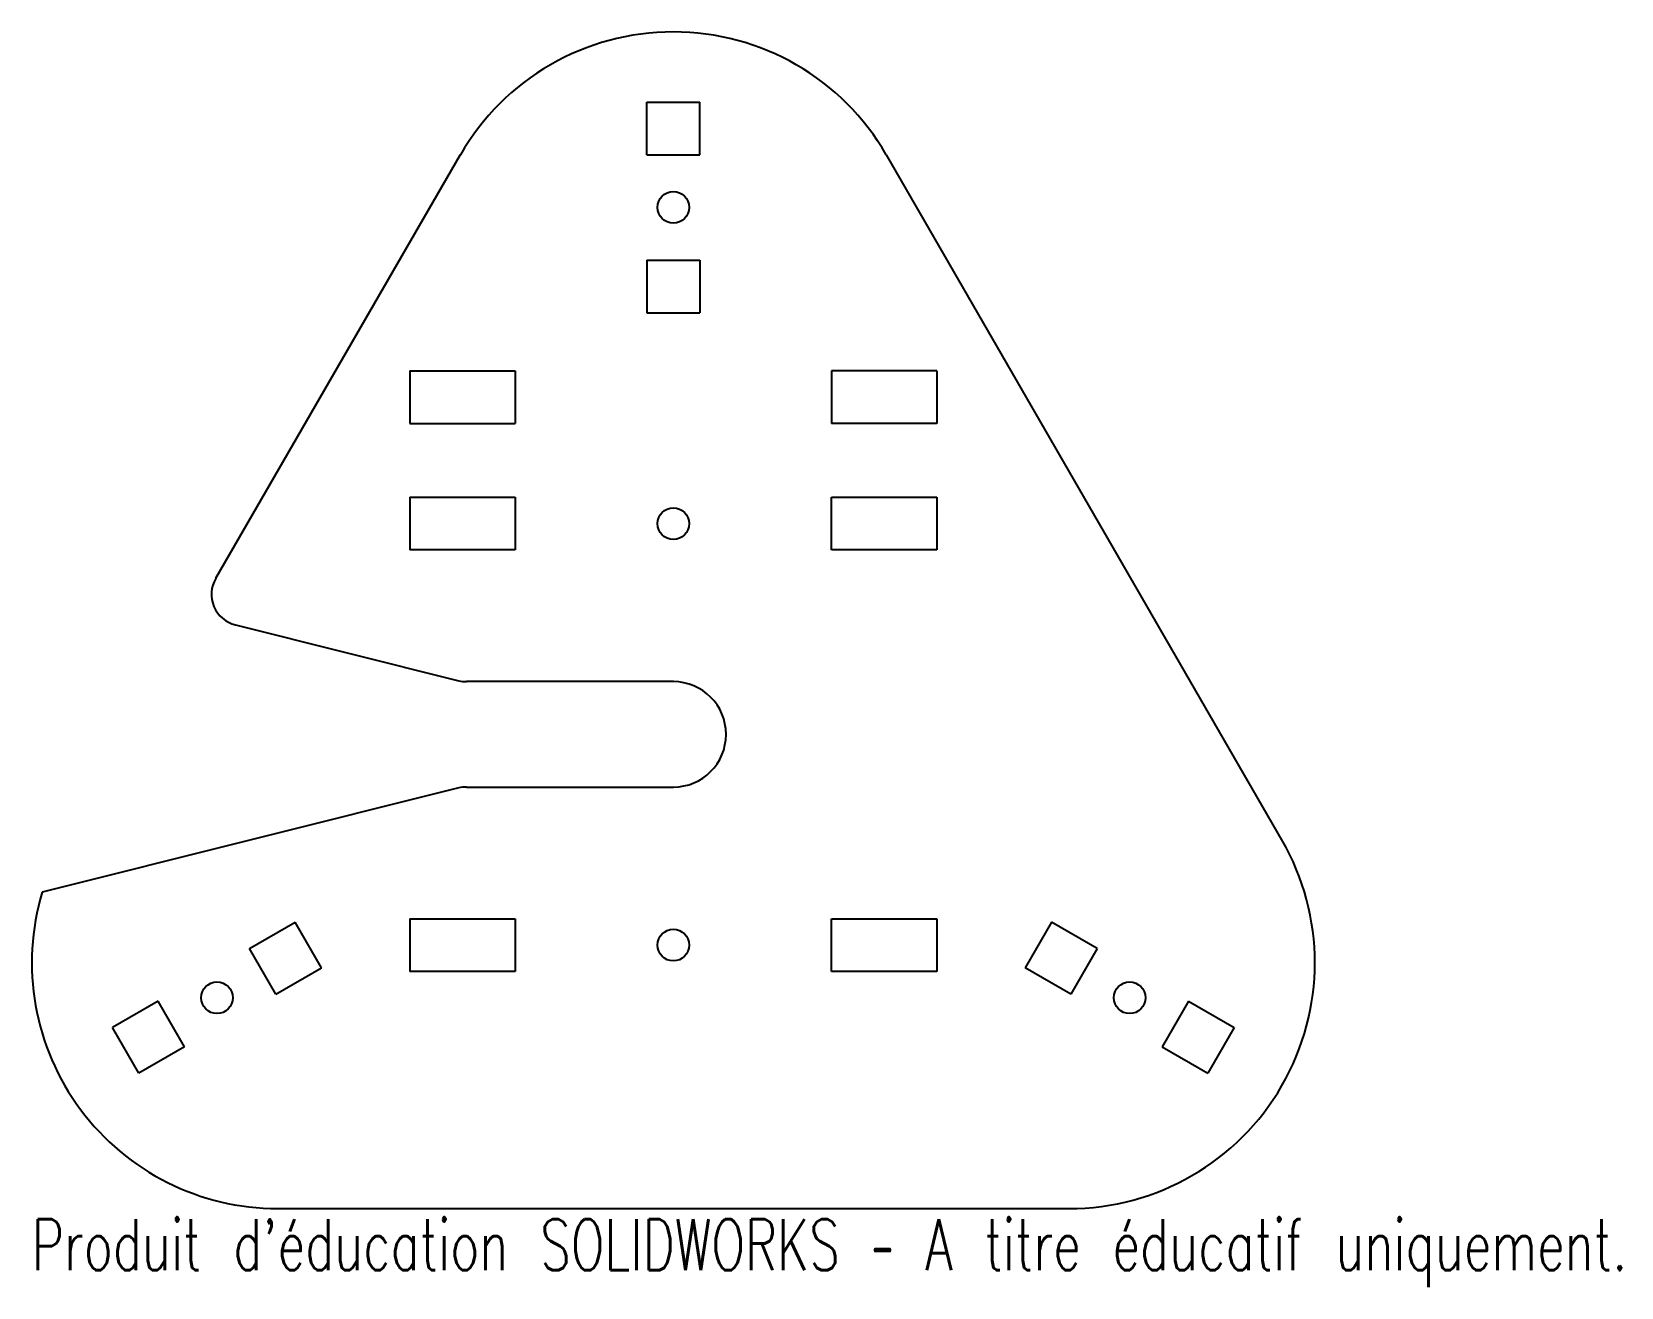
# Model space of a CAD drawing. Header units: millimetres. Extents: x -69 to 82, y -49 to 71.
import ezdxf

# ---------------------------------------------------------------- set-up
doc = ezdxf.new("R2010")
doc.units = ezdxf.units.MM
doc.styles.add('SLDTEXTSTYLE0', font='TXT', dxfattribs={"width": 0.7, "bigfont": 'bigfont'})

msp = doc.modelspace()

# ---------------------------------------------------------------- linework, layer by layer
at = {"color": 7, "linetype": 'Continuous', "lineweight": 25}
for p, q in [((-10.23, 58.91), (-10.23, 63.91)), ((-10.23, 63.91), (-5.23, 63.91)), ((-5.23, 58.91), (-5.23, 63.91)), ((-27.94, 58.91), (-51.15, 18.71)), ((-10.23, 58.91), (-5.23, 58.91)), ((50, -6.09), (12.48, 58.91)), ((-10.23, 48.91), (-10.23, 43.91)), ((-10.23, 48.91), (-5.23, 48.91)), ((-5.23, 48.91), (-5.23, 43.91)), ((-10.23, 43.91), (-5.23, 43.91)), ((-32.73, 38.41), (-22.73, 38.41)), ((-32.73, 38.41), (-32.73, 33.41)), ((-22.73, 38.41), (-22.73, 33.41)), ((17.27, 38.41), (7.27, 38.41)), ((7.27, 38.41), (7.27, 33.41)), ((17.27, 38.41), (17.27, 33.41)), ((-32.73, 33.41), (-22.73, 33.41)), ((17.27, 33.41), (7.27, 33.41)), ((-32.73, 26.41), (-32.73, 21.41)), ((-32.73, 26.41), (-22.73, 26.41)), ((-22.73, 26.41), (-22.73, 21.41)), ((7.27, 21.41), (7.27, 26.41)), ((7.27, 26.41), (17.27, 26.41)), ((17.27, 26.41), (17.27, 21.41)), ((-22.73, 21.41), (-32.73, 21.41)), ((17.27, 21.41), (7.27, 21.41)), ((-49.28, 14.3), (-28.09, 9)), ((-7.73, 8.91), (-27.36, 8.91)), ((-28.09, -1.18), (-67.61, -11.06)), ((-27.36, -1.09), (-7.73, -1.09)), ((-47.95, -16.42), (-43.62, -13.92)), ((-41.12, -18.25), (-43.62, -13.92)), ((-32.73, -13.59), (-32.73, -18.59)), ((-32.73, -13.59), (-22.73, -13.59)), ((-22.73, -13.59), (-22.73, -18.59)), ((7.27, -18.59), (7.27, -13.59)), ((7.27, -13.59), (17.27, -13.59)), ((17.27, -13.59), (17.27, -18.59)), ((28.16, -13.92), (25.66, -18.25)), ((32.49, -16.42), (28.16, -13.92)), ((-45.45, -20.75), (-47.95, -16.42)), ((32.49, -16.42), (29.99, -20.75)), ((-45.45, -20.75), (-41.12, -18.25)), ((-22.73, -18.59), (-32.73, -18.59)), ((17.27, -18.59), (7.27, -18.59)), ((29.99, -20.75), (25.66, -18.25)), ((-56.61, -21.42), (-60.94, -23.92)), ((-54.11, -25.75), (-56.61, -21.42)), ((41.15, -21.42), (38.65, -25.75)), ((41.15, -21.42), (45.48, -23.92)), ((-58.44, -28.25), (-60.94, -23.92)), ((45.48, -23.92), (42.98, -28.25)), ((-54.11, -25.75), (-58.44, -28.25)), ((38.65, -25.75), (42.98, -28.25)), ((-45.26, -41.09), (29.8, -41.09))]:
    msp.add_line(p, q, dxfattribs=at)
for centre in [(-7.73, 53.91), (-7.73, 23.91), (-7.73, -16.09), (-51.03, -21.09), (35.57, -21.09)]:
    msp.add_circle(centre, 1.5, dxfattribs=at)
for centre, radius, start, end in [((-7.73, 47.24), 23.33, 30, 150), ((-48.55, 17.21), 3, 150, 255.9638), ((-27.36, 11.91), 3, 255.9638, 270), ((-7.73, 3.91), 5, 270, 90), ((-27.36, -4.09), 3, 90, 104.0362), ((29.8, -17.76), 23.33, 270, 30), ((-45.26, -17.76), 23.33, 163.3212, 270)]:
    msp.add_arc(centre, radius, start, end, dxfattribs=at)

# ---------------------------------------------------------------- texts
at = {"color": 7, "linetype": 'Continuous', "insert": (-68.59, -42.11), "char_height": 4.8336, "attachment_point": 1, "style": 'SLDTEXTSTYLE0'}
msp.add_mtext("Produit d'éducation SOLIDWORKS – A titre éducatif uniquement.", dxfattribs=at)

doc.saveas('drawing.dxf')
